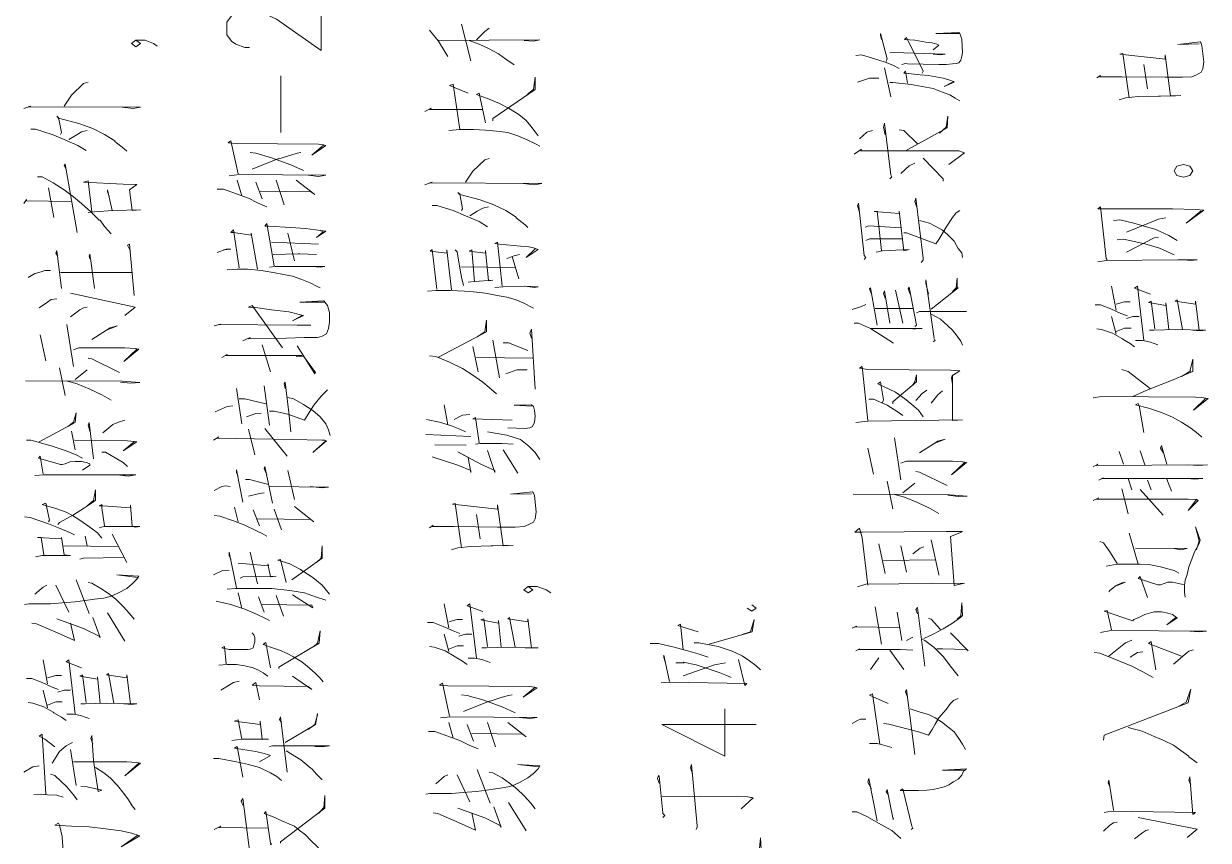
# Model space of a CAD drawing. Header units: millimetres. Extents: x 568 to 57335, y 85 to 28579.
# Drawn here: x 57107.9 to 57199.1, y 27938.3 to 28001.1 of the extents above; entities that cross this region are included whole.
import ezdxf

# ---------------------------------------------------------------- set-up
doc = ezdxf.new("R2010")
doc.units = ezdxf.units.MM

msp = doc.modelspace()

# ---------------------------------------------------------------- linework, layer by layer
at = {"color": 0, "lineweight": 0}
for points in [[(57125.248, 27999.233), (57124.906, 27999.233), (57124.215, 27999.477), (57123.865, 27999.72), (57123.516, 28000.198), (57123.516, 28001.171), (57123.865, 28001.657), (57124.215, 28001.9), (57124.906, 28002.136), (57125.597, 28002.136), (57126.289, 28001.9), (57127.33, 28001.414), (57130.787, 27998.99), (57130.787, 28002.379)], [(57139.106, 28000.571), (57139.812, 27999.727), (57140.314, 27998.884), (57140.527, 27998.535)], [(57141.583, 28001.019), (57142.297, 27998.193)], [(57142.722, 27999.826), (57143.36, 28000.472), (57143.71, 28000.723)], [(57174.259, 27998.162), (57174.335, 27998.36), (57173.834, 28000.297), (57173.834, 28000.145), (57173.91, 27999.849)], [(57175.468, 27997.912), (57175.749, 27998.01), (57175.893, 27997.965), (57178.301, 27997.912), (57178.864, 27997.912), (57179.365, 27997.965), (57179.646, 27998.01), (57179.859, 27998.063), (57180.003, 27998.261), (57180.072, 27998.557), (57180.14, 27998.854), (57180.072, 27999.849), (57180.003, 28000.1), (57179.927, 28000.297), (57179.859, 28000.396), (57178.089, 28000.297), (57179.859, 28000.297)], [(57118.152, 27999.34), (57117.871, 27999.537), (57117.233, 27999.788), (57116.518, 27999.788), (57116.169, 27999.537), (57116.518, 27999.294), (57116.875, 27999.537), (57116.518, 27999.788)], [(57139.812, 27999.773), (57147.607, 27999.826), (57147.114, 27999.727), (57146.407, 27999.773)], [(57142.152, 27999.773), (57142.935, 27999.477), (57143.71, 27999.135), (57144.416, 27998.732), (57144.986, 27998.337), (57145.624, 27997.889)], [(57177.025, 27997.266), (57177.093, 27997.418), (57175.817, 27999.993), (57175.68, 27999.849), (57176.455, 27999.796), (57177.306, 27999.651), (57177.808, 27999.598), (57178.157, 27999.499), (57178.301, 27999.401), (57177.876, 27999.051)], [(57190.48, 27996.886), (57190.761, 27997.083), (57190.693, 27996.985), (57192.395, 27996.985), (57195.722, 27996.939), (57197.067, 27996.939), (57197.774, 27996.985), (57198.131, 27997.137), (57198.488, 27997.334), (57198.625, 27997.577), (57198.701, 27998.124), (57198.556, 27999.363), (57198.488, 27999.568), (57198.412, 27999.667), (57196.71, 27999.461), (57198.344, 27999.515)], [(57171.927, 27998.611), (57172.353, 27998.656), (57173.196, 27998.413), (57174.191, 27998.109), (57174.761, 27997.866), (57175.255, 27997.615)], [(57174.548, 27998.808), (57174.829, 27998.854), (57178.795, 27998.709), (57178.446, 27998.656), (57177.876, 27998.709)], [(57192.182, 27995.199), (57192.676, 27995.351), (57193.664, 27995.45), (57195.229, 27995.496), (57195.365, 27995.496), (57196.923, 27995.549), (57196.148, 27995.496), (57195.722, 27998.671), (57195.722, 27998.322), (57192.25, 27998.724), (57192.463, 27998.77), (57192.957, 27995.351)], [(57174.617, 27995.435), (57174.123, 27997.668)], [(57194.378, 27996.043), (57194.089, 27997.927)], [(57110.995, 27994.728), (57111.565, 27995.571), (57112.484, 27996.46), (57112.834, 27996.567)], [(57127.672, 27992.692), (57127.672, 27997.053)], [(57143.991, 27993.581), (57143.991, 27993.778), (57147.25, 27996.005), (57147.25, 27996.947), (57147.114, 27996.005), (57146.62, 27995.609)], [(57172.064, 27996.574), (57172.983, 27996.871), (57173.34, 27996.871), (57173.697, 27996.871)], [(57174.548, 27996.529), (57174.761, 27996.529), (57176.174, 27996.377), (57177.025, 27996.225), (57177.876, 27996.081), (57178.514, 27995.83), (57179.152, 27995.579), (57179.578, 27995.336), (57179.927, 27995.138)], [(57175.893, 27996.476), (57175.749, 27997.418), (57175.612, 27997.266), (57175.961, 27997.22), (57176.881, 27997.121), (57177.519, 27997.068), (57178.089, 27996.969), (57178.651, 27996.871), (57179.152, 27996.726), (57179.433, 27996.628), (57179.502, 27996.574), (57178.727, 27996.225), (57179.365, 27996.574)], [(57141.446, 27992.935), (57140.944, 27996.407), (57140.663, 27996.308), (57142.084, 27995.708)], [(57143.429, 27993.429), (57142.935, 27995.708), (57142.722, 27995.609), (57143.71, 27995.26), (57144.492, 27994.918), (57145.199, 27994.569), (57145.982, 27994.075), (57146.544, 27993.627), (57146.901, 27993.178), (57147.25, 27992.738), (57147.463, 27992.434)], [(57107.88, 27994.531), (57108.442, 27994.728), (57108.23, 27994.675), (57116.875, 27994.629), (57116.306, 27994.531), (57115.462, 27994.629)], [(57110.714, 27992.548), (57110.782, 27992.692), (57110.57, 27993.839), (57110.425, 27993.938), (57110.57, 27993.786), (57112.127, 27993.391), (57113.191, 27992.996), (57114.11, 27992.548), (57114.893, 27992.046), (57114.893, 27992.001), (57115.599, 27991.454), (57115.812, 27991.256)], [(57138.749, 27994.318), (57139.25, 27994.569), (57139.106, 27994.47), (57143.216, 27994.47)], [(57175.749, 27991.271), (57178.94, 27993.057), (57179.008, 27993.946), (57178.864, 27993.102), (57178.37, 27992.654)], [(57108.442, 27992.943), (57108.799, 27992.943), (57110.076, 27992.548), (57110.995, 27992.153), (57112.059, 27991.704), (57112.697, 27991.309)], [(57140.595, 27992.836), (57141.446, 27992.935), (57142.509, 27992.935), (57143.429, 27992.882), (57144.28, 27992.783), (57145.131, 27992.684), (57145.906, 27992.434), (57146.62, 27992.137), (57147.326, 27991.796), (57147.607, 27991.644)], [(57174.548, 27989.136), (57174.685, 27989.281), (57174.617, 27989.433), (57174.123, 27993.399), (57174.047, 27993.102), (57174.191, 27992.51)], [(57175.255, 27992.905), (57175.612, 27992.852), (57176.668, 27991.811)], [(57111.352, 27992.153), (57111.914, 27992.495), (57112.34, 27992.745), (57112.765, 27992.844)], [(57124.397, 27989.516), (57123.827, 27992.046), (57123.614, 27991.894), (57124.253, 27991.849), (57130.559, 27991.796), (57130.916, 27991.75), (57131.128, 27991.697), (57130.065, 27990.952), (57130.984, 27991.75)], [(57172.208, 27992.213), (57172.77, 27992.707), (57173.196, 27992.852)], [(57125.316, 27991.157), (57125.742, 27991.104), (57126.942, 27990.755), (57128.431, 27990.208), (57129.427, 27989.767)], [(57125.461, 27989.866), (57127.444, 27990.656), (57127.512, 27990.656), (57128.431, 27990.952), (57128.925, 27991.104), (57129.214, 27991.157)], [(57171.783, 27991.021), (57172.353, 27991.416), (57172.277, 27991.271), (57178.864, 27991.271), (57179.365, 27991.271), (57179.859, 27991.271), (57180.14, 27991.173), (57180.284, 27991.119), (57179.076, 27990.223)], [(57111.99, 27985.011), (57111.063, 27990.261), (57110.995, 27990.162), (57111.139, 27989.866)], [(57141.871, 27988.863), (57142.434, 27989.706), (57143.36, 27990.603), (57143.71, 27990.701)], [(57175.399, 27989.531), (57176.03, 27990.124), (57176.455, 27990.329)], [(57178.651, 27988.939), (57178.651, 27989.136), (57177.093, 27990.724)], [(57108.944, 27989.273), (57109.293, 27989.273), (57110.144, 27988.825), (57110.995, 27988.278), (57111.702, 27987.738), (57112.34, 27987.237), (57113.046, 27986.591), (57113.685, 27985.953), (57113.761, 27985.953), (57114.11, 27985.452), (57114.611, 27984.905)], [(57123.683, 27989.372), (57124.465, 27989.471), (57131.128, 27989.418), (57130.559, 27989.319), (57129.776, 27989.418)], [(57110.212, 27986.151), (57109.787, 27988.43)], [(57112.834, 27986.546), (57113.335, 27986.591), (57114.748, 27986.69), (57116.875, 27986.743), (57116.237, 27986.69), (57116.025, 27988.278), (57116.594, 27988.681), (57115.531, 27988.726), (57112.484, 27988.878), (57112.834, 27988.977), (57113.122, 27986.591)], [(57122.764, 27988.323), (57123.257, 27988.323), (57125.172, 27987.632), (57125.879, 27987.283), (57126.593, 27986.986)], [(57124.678, 27987.83), (57124.321, 27989.022)], [(57125.742, 27988.87), (57126.236, 27987.587)], [(57126.091, 27988.179), (57129.989, 27988.126), (57130.278, 27987.928), (57128.857, 27989.022)], [(57127.299, 27989.022), (57127.937, 27987.138)], [(57138.749, 27988.665), (57139.319, 27988.863), (57139.106, 27988.817), (57147.752, 27988.764), (57147.182, 27988.665), (57146.331, 27988.764)], [(57107.88, 27987.237), (57108.093, 27987.533), (57108.093, 27987.435), (57111.489, 27987.389)], [(57114.68, 27986.69), (57114.323, 27988.278), (57114.323, 27988.134), (57114.467, 27987.784)], [(57141.583, 27986.682), (57141.659, 27986.834), (57141.446, 27987.974), (57141.301, 27988.073), (57141.446, 27987.921), (57143.003, 27987.526), (57144.067, 27987.131), (57144.986, 27986.682), (57145.769, 27986.189), (57145.769, 27986.135), (57146.475, 27985.596), (57146.688, 27985.391)], [(57176.957, 27982.686), (57177.093, 27982.884), (57177.093, 27983.036), (57176.531, 27987.647), (57176.455, 27987.397), (57176.6, 27987.002)], [(57139.319, 27987.077), (57139.676, 27987.077), (57140.944, 27986.682), (57141.871, 27986.287), (57142.935, 27985.839), (57143.573, 27985.444)], [(57142.221, 27986.287), (57142.791, 27986.637), (57143.216, 27986.88), (57143.642, 27986.979)], [(57172.565, 27982.937), (57172.702, 27983.081), (57172.565, 27983.233), (57172.14, 27987.252), (57172.064, 27987.055), (57172.208, 27986.553)], [(57173.485, 27983.484), (57173.978, 27983.583), (57176.03, 27983.681), (57175.612, 27983.583), (57175.255, 27986.652), (57175.255, 27986.454), (57173.34, 27986.606), (57173.553, 27986.652), (57173.91, 27983.628)], [(57175.612, 27984.973), (57175.817, 27984.973), (57178.089, 27984.13), (57178.301, 27984.472), (57178.864, 27985.414), (57179.365, 27986.158), (57179.646, 27986.508), (57179.927, 27986.705)], [(57191.255, 27982.899), (57191.187, 27982.998), (57190.761, 27986.964), (57190.549, 27986.819), (57191.118, 27986.819), (57196.292, 27986.819), (57198.063, 27986.766), (57198.701, 27986.72), (57197.348, 27985.725), (57198.488, 27986.667)], [(57127.155, 27982.428), (57126.593, 27985.695), (57126.448, 27985.497), (57126.729, 27985.497), (57128.431, 27985.398), (57129.563, 27985.3), (57130.346, 27985.201), (57131.128, 27985.102), (57130.414, 27984.608), (57130.916, 27985.057), (57130.703, 27985.155)], [(57176.812, 27985.915), (57177.595, 27985.71), (57178.089, 27985.467), (57178.582, 27985.171), (57179.008, 27984.821), (57179.502, 27984.327), (57179.79, 27983.78), (57180.072, 27983.431), (57180.14, 27983.081)], [(57191.757, 27985.923), (57192.25, 27985.976), (57193.314, 27985.725), (57195.016, 27985.231), (57196.004, 27984.783), (57196.642, 27984.388)], [(57192.744, 27985.034), (57195.229, 27986.021), (57195.791, 27986.12)], [(57124.465, 27982.276), (57124.04, 27985.201), (57123.827, 27985.003), (57124.04, 27985.003), (57125.385, 27984.806), (57125.385, 27984.958), (57125.879, 27982.177)], [(57128.712, 27982.823), (57128.219, 27984.958)], [(57172.634, 27985.414), (57172.915, 27985.512), (57175.399, 27985.368)], [(57116.382, 27980.149), (57116.025, 27984.114), (57115.88, 27984.016), (57116.093, 27983.567)], [(57126.942, 27984.259), (57130.559, 27984.114)], [(57144.705, 27980.878), (57144.348, 27984.251), (57144.135, 27984.152), (57144.492, 27984.107), (57146.118, 27983.955), (57146.757, 27983.909), (57147.114, 27983.811), (57147.463, 27983.704), (57146.544, 27983.066), (57147.25, 27983.757)], [(57172.702, 27984.373), (57172.983, 27984.525), (57175.536, 27984.525)], [(57192.038, 27984.441), (57192.532, 27984.487), (57194.165, 27984.137), (57195.297, 27983.795), (57196.429, 27983.294)], [(57192.744, 27983.499), (57194.872, 27984.585), (57195.229, 27984.639)], [(57110.782, 27980.696), (57110.501, 27982.975), (57110.425, 27983.621), (57110.357, 27983.423), (57110.501, 27983.172)], [(57113.335, 27980.696), (57113.046, 27982.823), (57112.978, 27983.324), (57112.91, 27983.172), (57112.978, 27982.975)], [(57122.764, 27983.469), (57123.47, 27983.712), (57123.827, 27983.712), (57123.257, 27983.666)], [(57127.087, 27983.317), (57129.001, 27983.37), (57129.138, 27983.37), (57130.414, 27983.317)], [(57139.676, 27980.635), (57139.319, 27983.704), (57139.174, 27983.56), (57140.451, 27983.408), (57140.451, 27983.659), (57140.808, 27980.582)], [(57141.089, 27983.659), (57141.233, 27983.507), (57141.446, 27982.268), (57141.583, 27981.577), (57141.727, 27980.931)], [(57142.084, 27981.182), (57142.578, 27981.227), (57143.991, 27981.326), (57143.642, 27981.281), (57143.429, 27983.605), (57143.429, 27983.408), (57142.152, 27983.56), (57142.365, 27983.659), (57142.578, 27981.227)], [(57145.055, 27983.013), (57145.624, 27983.21), (57146.05, 27983.309)], [(57145.982, 27981.425), (57145.48, 27983.165)], [(57190.549, 27982.754), (57191.187, 27982.853), (57196.71, 27982.899), (57198.199, 27982.899), (57197.705, 27982.853), (57197.136, 27982.899)], [(57108.23, 27981.539), (57108.731, 27981.835), (57109.225, 27981.98), (57109.506, 27982.078), (57109.931, 27982.078)], [(57123.546, 27982.124), (57124.321, 27982.177), (57125.104, 27982.177), (57126.167, 27982.078), (57127.087, 27981.926), (57127.869, 27981.782), (57128.576, 27981.63), (57129.282, 27981.387), (57129.92, 27981.136), (57130.414, 27980.886), (57130.703, 27980.741)], [(57126.805, 27982.329), (57127.231, 27982.375), (57129.708, 27982.375), (57131.052, 27982.375), (57130.703, 27982.329), (57130.065, 27982.375)], [(57141.514, 27982.367), (57145.693, 27982.321)], [(57110.714, 27981.934), (57116.169, 27981.934)], [(57177.944, 27976.836), (57177.306, 27981.349), (57177.306, 27981.098), (57177.519, 27980.255)], [(57177.732, 27979.115), (57179.79, 27980.756), (57179.715, 27980.802), (57179.715, 27981.501), (57179.646, 27980.756), (57179.365, 27980.452)], [(57115.667, 27978.606), (57116.45, 27979.252), (57111.489, 27980.346)], [(57138.961, 27980.483), (57139.6, 27980.536), (57140.739, 27980.536), (57141.795, 27980.483), (57142.509, 27980.437), (57143.429, 27980.338), (57144.204, 27980.187), (57145.055, 27980.035), (57145.693, 27979.837), (57146.331, 27979.594), (57147.114, 27979.191)], [(57144.135, 27980.779), (57144.774, 27980.832), (57146.407, 27980.878), (57147.463, 27980.832), (57147.182, 27980.779), (57146.475, 27980.878)], [(57173.553, 27977.877), (57173.059, 27980.756), (57172.983, 27980.658), (57173.127, 27980.255)], [(57174.548, 27978.029), (57174.123, 27980.506), (57174.047, 27980.308), (57174.191, 27979.959)], [(57174.974, 27980.559), (57175.536, 27978.029)], [(57176.455, 27977.778), (57176.6, 27977.877), (57176.03, 27980.802), (57175.961, 27980.658), (57176.106, 27980.255)], [(57191.969, 27979.032), (57191.612, 27980.87)], [(57194.089, 27976.699), (57193.595, 27980.87), (57193.382, 27980.718), (57194.59, 27980.27)], [(57109.08, 27979.206), (57109.719, 27979.655), (57110, 27979.852), (57110.425, 27979.898)], [(57111.489, 27978.507), (57111.778, 27978.758), (57112.203, 27979.055), (57112.484, 27979.206), (57112.765, 27979.252)], [(57124.747, 27976.669), (57125.316, 27976.92), (57125.172, 27976.821), (57128.082, 27976.866), (57129.495, 27976.92), (57130.49, 27976.92), (57130.84, 27977.018), (57131.197, 27977.216), (57131.341, 27977.611), (57131.41, 27978.112), (57131.41, 27978.857), (57131.265, 27979.396), (57130.984, 27979.746), (57129.138, 27979.647), (57131.052, 27979.647), (57131.128, 27979.548)], [(57127.793, 27976.129), (57125.461, 27979.396), (57125.172, 27979.252), (57125.597, 27979.199), (57125.529, 27979.252), (57126.942, 27979.055), (57128.295, 27978.903), (57129.282, 27978.652), (57129.427, 27978.606), (57128.576, 27978.211), (57129.282, 27978.606)], [(57171.638, 27979.07), (57172.353, 27979.313), (57172.702, 27979.465)], [(57190.336, 27979.427), (57190.761, 27979.427), (57191.544, 27979.13), (57192.319, 27978.781), (57192.82, 27978.583)], [(57191.969, 27979.48), (57192.607, 27979.678), (57193.033, 27979.678)], [(57194.94, 27977.596), (57194.659, 27979.723), (57194.446, 27979.624), (57195.791, 27979.381), (57195.791, 27979.579), (57196.004, 27977.543)], [(57197.067, 27977.543), (57196.642, 27979.822), (57196.505, 27979.723), (57198.063, 27979.48), (57198.063, 27979.723), (57198.344, 27977.497)], [(57173.409, 27979.168), (57176.318, 27979.168)], [(57176.6, 27978.819), (57176.812, 27978.918), (57180.429, 27978.918), (57179.927, 27978.918), (57179.578, 27978.918)], [(57177.732, 27978.72), (57178.446, 27978.325), (57179.008, 27977.831), (57179.365, 27977.482), (57179.715, 27977.034), (57180.003, 27976.639), (57180.14, 27976.342)], [(57191.969, 27977.193), (57191.612, 27978.538)], [(57192.744, 27978.386), (57193.246, 27978.538), (57193.74, 27978.538)], [(57111.702, 27974.694), (57111.208, 27977.915)], [(57113.122, 27976.775), (57114.535, 27977.664), (57115.105, 27977.816), (57114.186, 27977.467)], [(57122.551, 27977.816), (57123.045, 27977.96), (57122.908, 27977.915), (57128.925, 27977.862), (57129.989, 27977.862), (57129.138, 27977.862)], [(57139.812, 27975.423), (57143.497, 27977.36), (57143.497, 27978.249), (57143.36, 27977.36), (57142.791, 27976.965)], [(57147.25, 27972.946), (57146.969, 27977.558), (57146.832, 27977.261), (57146.969, 27976.866)], [(57171.783, 27978.029), (57172.14, 27978.029), (57173.059, 27977.626), (57173.834, 27977.132), (57174.829, 27976.487)], [(57173.059, 27977.626), (57177.025, 27977.626), (57176.531, 27977.581), (57176.318, 27977.581)], [(57190.48, 27977.596), (57190.83, 27977.543), (57191.681, 27977.246), (57192.395, 27976.851), (57192.463, 27976.798), (57193.033, 27976.456), (57193.382, 27976.205)], [(57191.969, 27977.398), (57192.607, 27977.641), (57193.101, 27977.641)], [(57194.514, 27977.497), (57194.872, 27977.497), (57196.505, 27977.543), (57198.837, 27977.497), (57198.412, 27977.444), (57197.85, 27977.497)], [(57109.574, 27975.134), (57109.156, 27977.125)], [(57143.991, 27976.714), (57144.492, 27973.835)], [(57144.774, 27976.517), (57145.199, 27976.517), (57146.688, 27975.924)], [(57177.876, 27976.585), (57178.02, 27976.684), (57177.944, 27976.783)], [(57193.458, 27976.699), (57193.952, 27976.699), (57194.233, 27976.654), (57194.59, 27976.555), (57194.872, 27976.456), (57195.153, 27976.35)], [(57111.702, 27975.978), (57112.127, 27976.129), (57115.667, 27976.129), (57116.45, 27976.084), (57116.731, 27976.031), (57115.599, 27975.089), (57116.594, 27976.031)], [(57123.121, 27975.385), (57123.546, 27975.628), (57123.402, 27975.529), (57129.282, 27975.529), (57128.857, 27975.484), (57129.427, 27975.484), (57130.346, 27974.245), (57130.278, 27974.139), (57128.925, 27976.274)], [(57126.874, 27974.291), (57126.236, 27976.373)], [(57142.434, 27976.221), (57142.859, 27974.283)], [(57112.834, 27975.339), (57113.122, 27975.286), (57115.25, 27974.245)], [(57139.106, 27975.522), (57139.6, 27975.476), (57140.663, 27975.028), (57141.659, 27974.534), (57142.434, 27974.04), (57143.216, 27973.493), (57143.71, 27973.09), (57144.28, 27972.597)], [(57142.722, 27975.377), (57147.038, 27975.324)], [(57172.846, 27970.538), (57172.421, 27974.701), (57172.208, 27974.557), (57172.846, 27974.458), (57179.221, 27974.405), (57179.927, 27974.359), (57179.365, 27974.01)], [(57193.246, 27972.384), (57194.089, 27972.779), (57195.084, 27973.182), (57196.216, 27973.622), (57197.424, 27974.124), (57197.85, 27974.321), (57197.85, 27975.263), (57197.637, 27974.321)], [(57111.063, 27972.46), (57110.638, 27974.595)], [(57111.846, 27973.698), (57112.765, 27974.443)], [(57144.986, 27974.139), (57145.837, 27974.435), (57146.194, 27974.435), (57146.62, 27974.435)], [(57171.927, 27970.386), (57172.846, 27970.485), (57180.14, 27970.583), (57179.365, 27970.538), (57179.365, 27974.055), (57179.289, 27973.812), (57179.365, 27973.311)], [(57174.761, 27971.829), (57174.761, 27971.974), (57176.6, 27973.516), (57176.6, 27974.055), (57176.455, 27973.516), (57176.318, 27973.265)], [(57192.395, 27974.466), (57192.889, 27974.321), (57194.59, 27972.984)], [(57196.999, 27973.926), (57197.705, 27974.367)], [(57108.017, 27973.599), (57115.462, 27973.554), (57116.807, 27973.455), (57116.093, 27973.402), (57115.318, 27973.501)], [(57111.139, 27973.599), (57111.99, 27973.349), (57112.978, 27972.954), (57113.897, 27972.513), (57114.611, 27972.11)], [(57124.678, 27970.272), (57124.253, 27972.999)], [(57126.805, 27970.173), (57126.38, 27973.197)], [(57126.805, 27971.267), (57127.155, 27971.267), (57128.219, 27971.016), (57129.495, 27970.568), (57129.852, 27971.168), (57130.202, 27971.715), (57130.771, 27972.407), (57131.265, 27972.901)], [(57128.431, 27969.679), (57128.295, 27971.168), (57128.15, 27972.209), (57128.006, 27973.501), (57127.937, 27973.349), (57128.006, 27972.999)], [(57173.978, 27971.928), (57174.047, 27972.126), (57173.834, 27973.516), (57173.621, 27973.364), (57174.974, 27972.718), (57175.68, 27972.224), (57176.242, 27971.776), (57176.744, 27971.328), (57177.093, 27970.834)], [(57176.531, 27972.072), (57177.025, 27972.619), (57177.382, 27972.87)], [(57124.465, 27972.209), (57124.891, 27972.209), (57126.517, 27971.814)], [(57128.219, 27972.308), (57128.644, 27972.209), (57129.427, 27971.761), (57130.133, 27971.313), (57130.703, 27970.819), (57131.128, 27970.272), (57131.341, 27969.831), (57131.478, 27969.383)], [(57172.915, 27972.171), (57173.272, 27972.171), (57174.335, 27971.731), (57175.186, 27971.183), (57175.536, 27970.933)], [(57177.732, 27971.875), (57178.233, 27972.521), (57178.582, 27972.817)], [(57190.199, 27972.285), (57190.83, 27972.384), (57198.063, 27972.338), (57198.701, 27972.285), (57199.05, 27972.24), (57197.918, 27971.343), (57198.837, 27972.24)], [(57109.08, 27968.889), (57111.846, 27970.378), (57111.914, 27971.123), (57111.702, 27970.424), (57111.276, 27970.082)], [(57122.619, 27971.214), (57123.546, 27971.617), (57123.972, 27971.662)], [(57125.035, 27970.819), (57125.742, 27971.07), (57126.167, 27971.115)], [(57140.527, 27970.219), (57140.238, 27971.753)], [(57141.02, 27970.614), (57141.659, 27970.963), (57142.221, 27971.009)], [(57145.131, 27969.968), (57146.475, 27969.922), (57146.832, 27969.968), (57147.038, 27970.067), (57147.182, 27970.416), (57147.25, 27970.864), (57147.182, 27971.305), (57147.114, 27971.609), (57146.969, 27971.753), (57145.624, 27971.708), (57146.969, 27971.655)], [(57194.089, 27969.611), (57193.74, 27971.693), (57193.664, 27971.837), (57193.458, 27971.738), (57194.446, 27971.495), (57195.441, 27971.145), (57196.292, 27970.796), (57196.999, 27970.401), (57197.705, 27969.953), (57198.275, 27969.512), (57198.556, 27969.261)], [(57113.259, 27967.597), (57112.91, 27970.378), (57112.834, 27970.181), (57112.978, 27969.732)], [(57113.973, 27969.58), (57114.748, 27970.226), (57115.174, 27970.424), (57115.667, 27970.576)], [(57138.893, 27970.614), (57139.888, 27970.416), (57140.808, 27970.12), (57141.446, 27969.869), (57141.871, 27969.672)], [(57142.935, 27968.828), (57142.646, 27970.766), (57142.434, 27970.667), (57145.48, 27970.568)], [(57111.846, 27968.296), (57111.565, 27969.732)], [(57122.482, 27969.033), (57122.908, 27969.284), (57122.764, 27969.185), (57128.507, 27969.087), (57130.84, 27969.033), (57131.052, 27969.033), (57131.197, 27968.988), (57130.133, 27968.091), (57131.128, 27968.988)], [(57125.666, 27967.894), (57125.172, 27969.877)], [(57128.15, 27967.795), (57126.448, 27969.93)], [(57138.825, 27969.474), (57142.297, 27969.322)], [(57143.573, 27969.672), (57145.055, 27969.421), (57146.118, 27969.079), (57146.757, 27968.578), (57147.25, 27968.084), (57147.607, 27967.537)], [(57175.399, 27965.972), (57174.898, 27969.201)], [(57108.093, 27969.041), (57108.442, 27969.041), (57110, 27968.593), (57111.063, 27968.243), (57111.914, 27967.894), (57112.416, 27967.651)], [(57111.778, 27969.041), (57115.88, 27968.988), (57116.382, 27968.935), (57116.594, 27968.889), (57115.531, 27968.198), (57116.382, 27968.889)], [(57139.531, 27968.676), (57141.94, 27968.631)], [(57142.646, 27968.729), (57143.003, 27968.783), (57144.561, 27968.783), (57144.705, 27968.783), (57145.556, 27968.729)], [(57145.906, 27966.496), (57144.774, 27968.281)], [(57173.272, 27966.42), (57172.846, 27968.403)], [(57176.812, 27968.061), (57178.233, 27968.95), (57178.795, 27969.102), (57177.876, 27968.752)], [(57195.867, 27967.18), (57195.441, 27968.616), (57195.365, 27968.418), (57195.578, 27968.069)], [(57109.369, 27966.412), (57109.156, 27967.795), (57109.012, 27967.651), (57110.714, 27967.149), (57110.851, 27967.149), (57111.063, 27967.202), (57111.42, 27967.354), (57111.846, 27967.4), (57112.34, 27967.4), (57112.697, 27967.301), (57112.978, 27967.202), (57112.978, 27967.104), (57112.416, 27966.709)], [(57113.897, 27968.099), (57114.186, 27968.099), (57115.037, 27967.597), (57115.531, 27967.301), (57115.88, 27967.005)], [(57139.319, 27967.734), (57141.301, 27967.096), (57142.297, 27966.693), (57142.297, 27966.549), (57142.084, 27967.689), (57141.301, 27968.137), (57143.072, 27967.195), (57144.135, 27966.693), (57144.135, 27966.549), (57143.573, 27968.236)], [(57175.399, 27967.263), (57175.817, 27967.415), (57179.365, 27967.415), (57180.14, 27967.362), (57180.429, 27967.316), (57179.289, 27966.374), (57180.284, 27967.316)], [(57192.532, 27967.18), (57192.182, 27968.167)], [(57193.808, 27968.22), (57194.165, 27967.126)], [(57124.747, 27964.27), (57124.253, 27966.754), (57124.253, 27966.503), (57124.397, 27966.26)], [(57127.018, 27964.171), (57126.448, 27966.997), (57126.38, 27966.853), (57126.593, 27966.359)], [(57128.712, 27964.475), (57128.219, 27966.701)], [(57176.531, 27966.617), (57176.812, 27966.572), (57178.94, 27965.531)], [(57190.199, 27966.982), (57190.549, 27967.18), (57190.412, 27967.081), (57198.982, 27967.126), (57198.275, 27967.081), (57197.561, 27967.126)], [(57108.731, 27966.313), (57109.438, 27966.359), (57116.518, 27966.359), (57115.956, 27966.26), (57115.037, 27966.359)], [(57124.959, 27966.01), (57125.248, 27966.01), (57126.729, 27965.615)], [(57174.761, 27963.746), (57174.335, 27965.873)], [(57175.536, 27964.984), (57176.455, 27965.728)], [(57190.617, 27965.941), (57190.974, 27966.139), (57190.83, 27966.086), (57198.625, 27966.086), (57197.987, 27966.04), (57197.424, 27966.086)], [(57193.17, 27965.197), (57192.889, 27966.086)], [(57194.378, 27965.941), (57194.659, 27965.197)], [(57196.216, 27965.098), (57195.867, 27966.04)], [(57110.501, 27962.538), (57110.638, 27962.689), (57111.702, 27963.282), (57112.553, 27963.829), (57113.259, 27964.277), (57113.403, 27964.422), (57113.403, 27965.219), (57113.259, 27964.376), (57112.765, 27963.981)], [(57122.551, 27965.166), (57123.121, 27965.463), (57123.402, 27965.516), (57123.759, 27965.463)], [(57125.172, 27964.718), (57126.023, 27964.916), (57126.38, 27964.969)], [(57126.805, 27965.463), (57131.341, 27965.417), (57130.84, 27965.364), (57129.92, 27965.463)], [(57139.106, 27962.279), (57139.387, 27962.484), (57139.319, 27962.378), (57141.02, 27962.378), (57144.348, 27962.332), (57145.693, 27962.332), (57146.407, 27962.378), (57146.757, 27962.53), (57147.114, 27962.727), (57147.25, 27962.978), (57147.326, 27963.525), (57147.182, 27964.764), (57147.114, 27964.961), (57147.038, 27965.06), (57145.343, 27964.862), (57146.969, 27964.908)], [(57171.714, 27964.885), (57179.152, 27964.832), (57180.497, 27964.733), (57179.79, 27964.688), (57179.008, 27964.786)], [(57174.829, 27964.885), (57175.68, 27964.634), (57176.668, 27964.239), (57177.595, 27963.791), (57178.301, 27963.396)], [(57192.889, 27963.358), (57192.395, 27965.295)], [(57195.578, 27963.259), (57193.808, 27965.242)], [(57109.787, 27962.743), (57109.863, 27962.887), (57109.574, 27964.179), (57109.293, 27964.08), (57110.357, 27963.784), (57111.139, 27963.48), (57111.633, 27963.236), (57112.203, 27962.887), (57112.978, 27962.34), (57113.548, 27961.899), (57113.897, 27961.497)], [(57113.685, 27962.294), (57114.042, 27962.393), (57116.807, 27962.393), (57116.45, 27962.34), (57116.237, 27962.393), (57116.093, 27964.027), (57116.093, 27963.829), (57113.973, 27963.981), (57113.685, 27963.981), (57113.897, 27964.08), (57113.897, 27963.829), (57114.11, 27962.439)], [(57124.397, 27962.735), (57124.108, 27963.875)], [(57125.879, 27962.986), (57129.989, 27962.933), (57130.202, 27962.735), (57128.712, 27963.928)], [(57127.155, 27963.73), (57127.725, 27962.142)], [(57140.808, 27960.593), (57141.301, 27960.745), (57142.297, 27960.843), (57143.854, 27960.896), (57143.991, 27960.896), (57145.556, 27960.942), (57144.774, 27960.896), (57144.348, 27964.065), (57144.348, 27963.723), (57140.876, 27964.118), (57141.089, 27964.163), (57141.583, 27960.745)], [(57190.199, 27964.399), (57190.617, 27964.596), (57190.412, 27964.498), (57197.493, 27964.498), (57198.131, 27964.452), (57198.275, 27964.399), (57197.493, 27963.609), (57198.131, 27964.452)], [(57107.948, 27963.138), (57108.374, 27963.085), (57109.787, 27962.591), (57110.57, 27962.294), (57111.489, 27961.899), (57111.778, 27961.747)], [(57122.551, 27963.229), (57122.976, 27963.183), (57124.04, 27962.834), (57124.891, 27962.484), (57125.742, 27962.089), (57126.236, 27961.846), (57126.593, 27961.641)], [(57125.529, 27963.677), (57126.023, 27962.439)], [(57143.003, 27961.436), (57142.722, 27963.32)], [(57172.064, 27957.743), (57172.702, 27957.941), (57180.284, 27958.04), (57179.502, 27957.842), (57179.221, 27961.611), (57179.927, 27961.907), (57180.14, 27962.006), (57178.864, 27962.006), (57172.421, 27961.96), (57171.851, 27961.96), (57172.208, 27962.256), (57172.421, 27961.512), (57172.846, 27957.888)], [(57197.28, 27956.961), (57197.212, 27957.31), (57197.212, 27957.607), (57197.212, 27957.857), (57197.28, 27958.253), (57197.424, 27958.701), (57197.561, 27959.293), (57197.774, 27959.886), (57197.987, 27960.433), (57198.344, 27961.079), (57198.412, 27961.33), (57198.063, 27962.37), (57198.344, 27961.276), (57198.131, 27960.585)], [(57108.799, 27960.061), (57109.293, 27960.159), (57109.931, 27960.159), (57110.927, 27960.159), (57111.489, 27960.159), (57110.995, 27960.213), (57110.782, 27961.55), (57110.782, 27961.451), (57108.944, 27961.55), (57109.08, 27961.55), (57109.225, 27961.55), (57109.438, 27960.213)], [(57112.765, 27960.904), (57112.621, 27961.649)], [(57115.812, 27959.612), (57114.68, 27961.793)], [(57174.191, 27958.784), (57173.697, 27961.064)], [(57178.301, 27958.632), (57178.301, 27958.686), (57177.732, 27961.36)], [(57190.693, 27961.223), (57190.974, 27961.124), (57191.468, 27960.433), (57192.038, 27959.544)], [(57192.957, 27961.869), (57193.664, 27959.491)], [(57110.927, 27960.904), (57115.105, 27960.851)], [(57124.253, 27957.675), (57123.683, 27960.403), (57123.683, 27960.159), (57123.827, 27959.856)], [(57125.879, 27957.971), (57125.316, 27960.403)], [(57128.507, 27958.275), (57130.84, 27959.954), (57130.84, 27960.896), (57130.771, 27959.954), (57130.414, 27959.612)], [(57175.817, 27958.883), (57175.399, 27960.912)], [(57176.318, 27960.273), (57176.881, 27960.714), (57177.169, 27960.813)], [(57193.458, 27960.729), (57197.424, 27960.684), (57196.923, 27960.585), (57196.429, 27960.684)], [(57112.203, 27959.863), (57112.484, 27959.962), (57115.531, 27960.008)], [(57124.397, 27959.559), (57126.729, 27959.362), (57126.661, 27959.514), (57126.874, 27958.518), (57127.299, 27958.572), (57124.747, 27958.518), (57124.534, 27958.42)], [(57128.082, 27958.07), (57127.656, 27959.856), (57127.444, 27959.81), (57128.363, 27959.514), (57129.138, 27959.111), (57130.133, 27958.473), (57130.84, 27957.873), (57131.41, 27957.181)], [(57174.047, 27959.772), (57178.02, 27959.825)], [(57191.187, 27959.339), (57192.038, 27959.491), (57192.957, 27959.491), (57193.808, 27959.491), (57194.59, 27959.438), (57195.365, 27959.293), (57195.935, 27959.141), (57196.429, 27958.997), (57196.786, 27958.8)], [(57107.948, 27956.391), (57108.306, 27956.437), (57109.931, 27956.437), (57111.139, 27956.543), (57111.846, 27956.589), (57112.621, 27956.687), (57113.335, 27956.786), (57114.042, 27956.885), (57114.611, 27957.037), (57115.174, 27957.28), (57115.812, 27957.63), (57116.237, 27957.979), (57116.594, 27958.328), (57116.731, 27958.572), (57115.037, 27958.67), (57116.663, 27958.473)], [(57112.91, 27955.7), (57111.914, 27958.275)], [(57122.482, 27958.67), (57123.121, 27958.967), (57123.683, 27959.012)], [(57194.378, 27956.915), (57193.808, 27958.549), (57193.664, 27958.397), (57195.153, 27957.903), (57195.365, 27957.903), (57195.654, 27958.002), (57195.935, 27958.101), (57196.292, 27958.101), (57197.212, 27957.903)], [(57109.65, 27957.88), (57109.369, 27957.728), (57108.731, 27957.181)], [(57111.352, 27955.799), (57110.357, 27957.88)], [(57112.834, 27958.078), (57113.122, 27958.025), (57113.829, 27957.63), (57114.399, 27957.234), (57114.961, 27956.786), (57115.531, 27956.239), (57116.025, 27955.7), (57116.382, 27955.252)], [(57123.546, 27957.576), (57124.184, 27957.63), (57125.461, 27957.63), (57126.942, 27957.63), (57128.363, 27957.478), (57129.495, 27957.28), (57130.346, 27956.984), (57131.128, 27956.733)], [(57146.711, 27957.766), (57147.06, 27957.523), (57146.711, 27957.28), (57146.369, 27957.523), (57146.711, 27957.766), (57147.402, 27957.766), (57148.094, 27957.523), (57148.443, 27957.28)], [(57191.399, 27957.356), (57191.468, 27957.455), (57191.969, 27957.857), (57192.395, 27958.055), (57192.676, 27958.101), (57192.038, 27957.857)], [(57122.695, 27956.634), (57123.827, 27956.384), (57124.891, 27956.042), (57125.81, 27955.647), (57126.448, 27955.343), (57126.805, 27955.145)], [(57124.678, 27956.087), (57124.397, 27957.28)], [(57125.955, 27956.984), (57126.38, 27955.791)], [(57126.236, 27956.384), (57130.065, 27956.338), (57130.133, 27956.14), (57128.576, 27957.128)], [(57127.869, 27955.495), (57127.299, 27957.083)], [(57140.595, 27954.606), (57140.238, 27956.437)], [(57142.722, 27952.273), (57142.221, 27956.437), (57142.008, 27956.292), (57143.216, 27955.844)], [(57177.169, 27953.77), (57177.876, 27954.119), (57178.651, 27954.515), (57179.365, 27954.963), (57180.003, 27955.411), (57180.14, 27955.555), (57180.072, 27956.505), (57180.003, 27955.51), (57179.715, 27955.259)], [(57115.667, 27953.565), (57114.323, 27955.745)], [(57163.562, 27956.118), (57163.912, 27955.875), (57164.254, 27956.118), (57163.912, 27956.361)], [(57173.91, 27953.329), (57173.409, 27956.201)], [(57175.468, 27953.626), (57175.11, 27955.806)], [(57177.238, 27951.643), (57176.668, 27956.156), (57176.531, 27956.004), (57176.668, 27955.662)], [(57191.612, 27954.431), (57191.255, 27955.92), (57191.042, 27955.867), (57193.246, 27955.13), (57193.314, 27955.229), (57193.664, 27955.373), (57194.165, 27955.624), (57194.514, 27955.723), (57194.872, 27955.821), (57195.441, 27955.821), (57195.935, 27955.723), (57196.292, 27955.624), (57196.505, 27955.472), (57196.642, 27955.373), (57195.867, 27954.826), (57196.573, 27955.426)], [(57108.518, 27954.955), (57108.868, 27954.902), (57110.714, 27954.112), (57111.778, 27953.61), (57111.489, 27954.955)], [(57110.425, 27955.297), (57112.484, 27954.553), (57113.685, 27953.96), (57113.761, 27953.861), (57113.191, 27955.396)], [(57138.961, 27955.001), (57139.387, 27955.001), (57140.169, 27954.704), (57140.944, 27954.355), (57141.446, 27954.157)], [(57140.595, 27955.046), (57141.233, 27955.244), (57141.659, 27955.244)], [(57143.573, 27953.162), (57143.284, 27955.297), (57143.072, 27955.198), (57144.416, 27954.948), (57144.416, 27955.145), (57144.629, 27953.117)], [(57145.693, 27953.117), (57145.267, 27955.396), (57145.131, 27955.297), (57146.688, 27955.046), (57146.688, 27955.297), (57146.969, 27953.063)], [(57158.639, 27952.896), (57158.426, 27954.879), (57158.214, 27954.78), (57159.779, 27954.287)], [(57160.63, 27953.345), (57163.957, 27954.287), (57164.094, 27955.229), (57163.813, 27954.287), (57163.175, 27954.089)], [(57171.638, 27954.568), (57171.995, 27954.72), (57171.851, 27954.666), (57175.255, 27954.613)], [(57177.519, 27955.312), (57177.732, 27955.259), (57178.446, 27954.469)], [(57123.47, 27951.825), (57123.333, 27953.162), (57123.121, 27953.063), (57123.683, 27952.919), (57124.184, 27952.919), (57124.61, 27952.919), (57125.104, 27952.919), (57125.316, 27952.965), (57125.529, 27953.063), (57125.597, 27953.261), (57125.666, 27953.512), (57125.666, 27953.861), (57125.597, 27954.059), (57125.461, 27954.203)], [(57127.512, 27951.476), (57127.512, 27951.574), (57130.627, 27953.413), (57130.703, 27954.355), (57130.49, 27953.413), (57130.202, 27953.162)], [(57140.595, 27952.767), (57140.238, 27954.104)], [(57141.37, 27953.96), (57141.871, 27954.104), (57142.365, 27954.104)], [(57175.817, 27953.626), (57176.318, 27953.876)], [(57176.957, 27953.77), (57177.238, 27953.626), (57177.944, 27953.079), (57178.651, 27952.387), (57179.289, 27951.544), (57179.79, 27950.898)], [(57178.157, 27952.98), (57178.582, 27952.98), (57180.429, 27952.934), (57180.565, 27952.828), (57179.221, 27954.218)], [(57190.761, 27954.233), (57191.544, 27954.385), (57198.913, 27954.332), (57198.344, 27954.287), (57197.637, 27954.332)], [(57126.874, 27951.529), (57126.517, 27953.458), (57126.304, 27953.314), (57126.874, 27953.117), (57127.58, 27952.866), (57128.15, 27952.615), (57128.644, 27952.372), (57129.282, 27951.969), (57129.852, 27951.529), (57130.346, 27951.08), (57130.703, 27950.731), (57130.916, 27950.435)], [(57139.106, 27953.162), (57139.463, 27953.117), (57140.314, 27952.82), (57141.02, 27952.418), (57141.089, 27952.372), (57141.659, 27952.023), (57142.008, 27951.772)], [(57140.595, 27952.965), (57141.233, 27953.215), (57141.727, 27953.215)], [(57143.148, 27953.063), (57143.497, 27953.063), (57145.131, 27953.117), (57147.463, 27953.063), (57147.038, 27953.018), (57146.475, 27953.063)], [(57156.094, 27953.39), (57156.732, 27953.39), (57157.932, 27953.094), (57159.064, 27952.798), (57159.779, 27952.6), (57160.554, 27952.349)], [(57159.49, 27953.443), (57159.847, 27953.443), (57161.336, 27953.147), (57162.4, 27952.798), (57163.175, 27952.448), (57163.745, 27952.053), (57164.238, 27951.703), (57164.595, 27951.362)], [(57171.927, 27952.828), (57172.208, 27952.98), (57172.14, 27952.934), (57175.323, 27952.934), (57176.318, 27952.881)], [(57175.612, 27951.392), (57174.548, 27952.881)], [(57191.399, 27952.402), (57192.676, 27953.443), (57193.17, 27953.641)], [(57195.016, 27951.354), (57194.659, 27953.542), (57194.446, 27953.39), (57196.999, 27952.402)], [(57196.361, 27951.802), (57197.424, 27952.699), (57197.561, 27952.798), (57197.918, 27952.896)], [(57109.719, 27950.29), (57109.369, 27952.129)], [(57111.846, 27947.958), (57111.352, 27952.129), (57111.139, 27951.977), (57112.34, 27951.529)], [(57142.084, 27952.273), (57142.578, 27952.273), (57142.859, 27952.22), (57143.216, 27952.121), (57143.497, 27952.023), (57143.786, 27951.924)], [(57156.945, 27950.366), (57157.507, 27950.419), (57163.532, 27950.321), (57163.387, 27950.169), (57162.894, 27952.152)], [(57157.583, 27950.465), (57157.158, 27952.501), (57157.158, 27952.304), (57157.294, 27951.802)], [(57158.077, 27951.909), (57158.715, 27951.909), (57158.639, 27951.954), (57159.634, 27951.757), (57160.63, 27951.407), (57161.405, 27951.164), (57162.043, 27950.913), (57162.324, 27950.761)], [(57158.639, 27950.913), (57161.047, 27951.757), (57161.898, 27951.909)], [(57173.059, 27951.392), (57173.697, 27952.288)], [(57190.267, 27952.699), (57190.693, 27952.646), (57192.038, 27952.099), (57193.17, 27951.658), (57194.021, 27951.21), (57194.803, 27950.761)], [(57193.033, 27952.349), (57193.595, 27952.699), (57194.021, 27952.744)], [(57112.697, 27948.854), (57112.416, 27950.982), (57112.203, 27950.883), (57113.548, 27950.64), (57113.548, 27950.837), (57113.761, 27948.801)], [(57114.824, 27948.801), (57114.399, 27951.08), (57114.254, 27950.982), (57115.812, 27950.739), (57115.812, 27950.982), (57116.093, 27948.756)], [(57122.908, 27951.726), (57123.546, 27951.772), (57124.253, 27951.772), (57124.891, 27951.673), (57125.529, 27951.529), (57125.955, 27951.331), (57126.304, 27951.126), (57126.661, 27950.883)], [(57108.093, 27950.685), (57108.518, 27950.685), (57109.293, 27950.389), (57110.076, 27950.04), (57110.57, 27949.842)], [(57109.719, 27950.739), (57110.357, 27950.936), (57110.782, 27950.936)], [(57123.045, 27949.789), (57124.04, 27950.389), (57124.465, 27950.488)], [(57126.023, 27949.044), (57125.742, 27950.389), (57125.461, 27950.184), (57126.023, 27950.138), (57129.776, 27950.085), (57130.065, 27949.842), (57128.576, 27950.883)], [(57140.663, 27947.806), (57140.101, 27950.336), (57139.888, 27950.192), (57140.527, 27950.138), (57146.832, 27950.093), (57147.182, 27950.04), (57147.395, 27949.986), (57146.331, 27949.249), (57147.25, 27950.04)], [(57109.719, 27948.452), (57109.369, 27949.796)], [(57110.501, 27949.645), (57110.995, 27949.796), (57111.489, 27949.796)], [(57141.583, 27949.447), (57142.008, 27949.394), (57143.216, 27949.044), (57144.705, 27948.505), (57145.693, 27948.057)], [(57141.727, 27948.155), (57143.71, 27948.946), (57143.786, 27948.946), (57144.705, 27949.249), (57145.199, 27949.394), (57145.48, 27949.447)], [(57173.766, 27945.641), (57173.196, 27949.508), (57172.983, 27949.409), (57174.404, 27948.763)], [(57174.047, 27947.229), (57174.472, 27947.175), (57176.744, 27946.583), (57177.519, 27946.332), (57177.808, 27946.78), (57178.02, 27947.175), (57178.301, 27947.677), (57178.864, 27948.315), (57179.221, 27948.763), (57179.433, 27949.014), (57179.79, 27949.158)], [(57176.455, 27944.843), (57175.817, 27949.857), (57175.749, 27949.66), (57175.893, 27949.257)], [(57190.974, 27945.952), (57191.042, 27946.347), (57197.493, 27948.832), (57197.705, 27949.872), (57197.348, 27948.877), (57196.786, 27948.581)], [(57108.23, 27948.854), (57108.587, 27948.801), (57109.438, 27948.505), (57110.144, 27948.11), (57110.212, 27948.057), (57110.782, 27947.715), (57111.139, 27947.464)], [(57109.719, 27948.657), (57110.357, 27948.9), (57110.851, 27948.9)], [(57112.271, 27948.756), (57112.621, 27948.756), (57114.254, 27948.801), (57116.594, 27948.756), (57116.169, 27948.702), (57115.599, 27948.756)], [(57156.99, 27947.153), (57161.83, 27944.729), (57161.83, 27948.361)], [(57176.106, 27948.368), (57176.881, 27948.117), (57177.519, 27947.92), (57178.02, 27947.677), (57178.514, 27947.373), (57179.008, 27946.978), (57179.502, 27946.583), (57179.859, 27946.089), (57180.14, 27945.641), (57180.353, 27945.246)], [(57111.208, 27947.958), (57111.702, 27947.958), (57111.99, 27947.912), (57112.34, 27947.814), (57112.621, 27947.715), (57112.91, 27947.608)], [(57123.896, 27945.922), (57124.678, 27946.021), (57126.729, 27946.021), (57126.236, 27946.021), (57126.091, 27947.411), (57126.091, 27947.16), (57124.108, 27947.411), (57124.397, 27947.51), (57124.678, 27946.021)], [(57128.15, 27943.491), (57127.656, 27947.76), (57127.58, 27947.555), (57127.725, 27947.312)], [(57128.006, 27945.77), (57130.346, 27947.16), (57130.49, 27948.003), (57130.49, 27947.905), (57130.278, 27947.16), (57129.776, 27946.765)], [(57139.957, 27947.662), (57140.739, 27947.76), (57147.395, 27947.707), (57146.832, 27947.608), (57146.05, 27947.707)], [(57140.944, 27946.119), (57140.595, 27947.312)], [(57142.365, 27946.469), (57146.263, 27946.416), (57146.544, 27946.218), (57145.131, 27947.312)], [(57143.573, 27947.312), (57144.204, 27945.428)], [(57171.638, 27947.229), (57172.064, 27947.472), (57172.277, 27947.57), (57172.489, 27947.57), (57172.702, 27947.57)], [(57109.574, 27941.812), (57109.293, 27946.423), (57109.08, 27946.271), (57109.506, 27946.028), (57110.288, 27945.428)], [(57139.037, 27946.621), (57139.531, 27946.621), (57141.446, 27945.922), (57142.152, 27945.58), (57142.859, 27945.276)], [(57142.008, 27947.16), (57142.509, 27945.876)], [(57156.99, 27947.153), (57164.254, 27947.153)], [(57192.889, 27946.94), (57193.952, 27946.644), (57194.872, 27946.248), (57195.578, 27945.952), (57196.361, 27945.557), (57196.923, 27945.154), (57197.561, 27944.714), (57197.561, 27944.661), (57198.199, 27944.212)], [(57110.076, 27944.19), (57110.638, 27945.086), (57111.139, 27945.527), (57111.633, 27945.777)], [(57112.271, 27942.404), (57112.765, 27942.359), (57113.897, 27942.108), (57113.616, 27942.009), (57113.259, 27944.387), (57113.122, 27946.324), (57113.046, 27946.074), (57113.191, 27945.679)], [(57124.747, 27943.095), (57124.321, 27945.474), (57124.108, 27945.329), (57124.747, 27945.23), (57125.742, 27945.078), (57126.38, 27944.934), (57126.729, 27944.828), (57126.874, 27944.782), (57126.023, 27944.288)], [(57126.805, 27945.474), (57127.018, 27945.527), (57127.231, 27945.527), (57131.41, 27945.527), (57130.84, 27945.428), (57130.278, 27945.474)], [(57172.983, 27945.686), (57173.553, 27945.686), (57173.978, 27945.587), (57174.335, 27945.489), (57174.685, 27945.39)], [(57111.914, 27942.457), (57111.489, 27945.23)], [(57128.082, 27945.132), (57129.214, 27944.433), (57129.989, 27943.787), (57130.065, 27943.741), (57130.414, 27943.346), (57130.84, 27942.898)], [(57107.88, 27943.498), (57108.587, 27943.893), (57109.08, 27943.992)], [(57111.702, 27944.288), (57115.812, 27944.288), (57116.594, 27944.243), (57116.875, 27944.19), (57115.667, 27943.202), (57116.731, 27944.19)], [(57113.403, 27943.84), (57114.042, 27943.445), (57114.535, 27943.05), (57115.105, 27942.457), (57115.599, 27941.857), (57115.956, 27941.363), (57116.237, 27940.915), (57116.45, 27940.619)], [(57122.482, 27944.531), (57122.908, 27944.531), (57124.253, 27944.288), (57125.172, 27944.091), (57126.023, 27943.84), (57126.874, 27943.445), (57127.368, 27943.149), (57127.725, 27942.845)], [(57138.825, 27941.804), (57139.174, 27941.857), (57140.808, 27941.857), (57142.008, 27941.956), (57142.722, 27942.001), (57143.497, 27942.108), (57144.204, 27942.207), (57144.918, 27942.305), (57145.48, 27942.45), (57146.05, 27942.7), (57146.688, 27943.05), (57147.114, 27943.392), (57147.463, 27943.741), (57147.607, 27943.992), (57145.906, 27944.091), (57147.539, 27943.893)], [(57143.786, 27941.113), (57142.791, 27943.688)], [(57159.634, 27939.076), (57159.703, 27939.274), (57159.703, 27939.373), (57159.277, 27944.083), (57159.209, 27943.832), (57159.353, 27943.392)], [(57176.174, 27939.092), (57176.318, 27939.19), (57176.242, 27939.342), (57175.536, 27942.214), (57175.323, 27942.07), (57175.68, 27942.07), (57176.744, 27942.07), (57177.382, 27942.115), (57177.876, 27942.169), (57178.301, 27942.267), (57178.727, 27942.366), (57179.076, 27942.518), (57179.433, 27942.761), (57179.79, 27942.959), (57180.072, 27943.263), (57180.216, 27943.559), (57180.429, 27943.756), (57178.582, 27943.658), (57180.216, 27943.658)], [(57109.931, 27943.346), (57110.288, 27943.247), (57111.208, 27942.359), (57111.702, 27941.758), (57111.99, 27941.363)], [(57140.527, 27943.293), (57140.238, 27943.149), (57139.6, 27942.602)], [(57142.221, 27941.211), (57141.233, 27943.293)], [(57143.71, 27943.491), (57143.991, 27943.445), (57144.705, 27943.05), (57145.267, 27942.647), (57145.837, 27942.207), (57146.407, 27941.66), (57146.901, 27941.113), (57147.25, 27940.664)], [(57157.082, 27940.018), (57157.226, 27940.163), (57157.082, 27940.315), (57157.082, 27940.368), (57156.8, 27943.194), (57156.732, 27943.24), (57156.656, 27942.997), (57156.8, 27942.647)], [(57173.553, 27939.737), (57172.915, 27943.012), (57172.846, 27942.716), (57173.127, 27942.214)], [(57191.042, 27940.398), (57191.612, 27940.497), (57198.063, 27940.398), (57197.85, 27940.246), (57197.637, 27943.126), (57197.561, 27942.875), (57197.705, 27942.48)], [(57191.757, 27940.543), (57191.757, 27940.596), (57191.399, 27942.875), (57191.331, 27942.678), (57191.468, 27942.381)], [(57174.761, 27939.836), (57174.829, 27939.935), (57174.761, 27939.988), (57174.335, 27942.169), (57174.259, 27941.971), (57174.404, 27941.774)], [(57108.655, 27941.758), (57109.156, 27941.812), (57109.719, 27941.758), (57110.425, 27941.713), (57110.927, 27941.561)], [(57125.248, 27936.843), (57125.385, 27936.995), (57125.316, 27937.093), (57124.747, 27941.462), (57124.61, 27941.257), (57124.747, 27940.961)], [(57127.656, 27938.036), (57127.656, 27938.134), (57131.052, 27940.717), (57131.052, 27941.705), (57131.052, 27941.66), (57130.984, 27940.763), (57130.559, 27940.315)], [(57146.544, 27938.978), (57145.199, 27941.166)], [(57157.013, 27941.606), (57162.825, 27941.652), (57163.6, 27941.606), (57164.026, 27941.508), (57163.106, 27940.664), (57164.026, 27941.508), (57163.813, 27941.553)], [(57126.874, 27937.891), (57126.942, 27937.99), (57126.874, 27938.036), (57126.517, 27940.467), (57126.38, 27940.315), (57127.018, 27940.072), (57127.793, 27939.722), (57128.295, 27939.525), (57128.712, 27939.327), (57129.07, 27939.031), (57129.563, 27938.681), (57129.989, 27938.233), (57130.49, 27937.739), (57130.916, 27937.192), (57131.197, 27936.797), (57131.341, 27936.501)], [(57139.387, 27940.368), (57139.744, 27940.322), (57141.583, 27939.525), (57142.646, 27939.031), (57142.365, 27940.368)], [(57141.301, 27940.717), (57143.36, 27939.973), (57144.561, 27939.38), (57144.629, 27939.274), (57144.067, 27940.816)], [(57171.638, 27940.429), (57171.995, 27940.429), (57172.77, 27940.087), (57173.91, 27939.441), (57174.685, 27938.993), (57175.399, 27938.4)], [(57197.424, 27938.461), (57198.199, 27939.107), (57193.664, 27940.003)], [(57110.927, 27937.397), (57110.851, 27938.484), (57110.851, 27938.537), (57110.638, 27939.426), (57110.57, 27939.578), (57110.288, 27939.426), (57111.565, 27939.327), (57112.91, 27939.282), (57114.186, 27939.13), (57115.386, 27938.985), (57116.169, 27938.788), (57116.807, 27938.583), (57115.386, 27937.739), (57116.663, 27938.636)], [(57122.551, 27939.076), (57123.045, 27939.327), (57122.908, 27939.228), (57126.661, 27939.175)], [(57190.974, 27938.955), (57191.468, 27939.403), (57191.757, 27939.601), (57192.038, 27939.654)], [(57159.847, 27935.156), (57164.664, 27937.093), (57164.595, 27938.431), (57164.451, 27937.093), (57163.881, 27936.797)], [(57193.382, 27938.362), (57194.021, 27938.856), (57194.233, 27939.008), (57194.446, 27939.061)]]:
    msp.add_lwpolyline(points, dxfattribs=at)
msp.add_lwpolyline([(57197.136, 27990.238), (57196.634, 27990.094), (57196.429, 27989.744), (57196.634, 27989.395), (57197.136, 27989.25), (57197.637, 27989.395), (57197.85, 27989.744), (57197.637, 27990.094)], close=True, dxfattribs=at)

doc.saveas('drawing.dxf')
